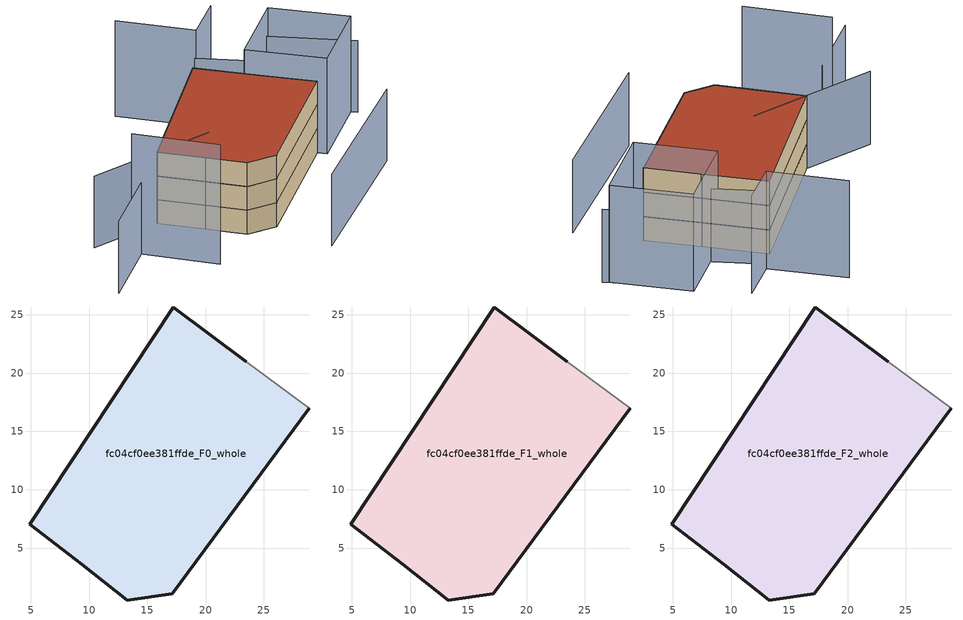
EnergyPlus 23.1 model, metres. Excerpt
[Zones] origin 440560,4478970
fc04cf0ee381ffde_F0_whole
 floor ground (EU_floor_Construction): 17.14,1.06 28.88,17.01 23.48,21 17.24,25.68 4.93,7.06 9.4,3.61 13.27,0.54 z0
 wall outside (EU_wall_Construction): 28.88,17.01 17.14,1.06 13.27,0.54 9.4,3.61 4.93,7.06 17.24,25.68 23.48,21 z0:3
 wall adiabatic (EU_wall_Construction): 23.48,21 28.88,17.01 z0:3
fc04cf0ee381ffde_F1_whole
 floor to fc04cf0ee381ffde_F0_whole (EU_floor_Construction): 17.13,1.06 28.88,17.01 23.48,21 17.24,25.68 4.93,7.06 9.4,3.61 13.27,0.54 z3
 wall outside (EU_wall_Construction): 28.88,17.01 17.14,1.06 13.27,0.54 9.4,3.61 4.93,7.06 17.24,25.68 23.48,21 z3:6
 wall adiabatic (EU_wall_Construction): 23.48,21 28.88,17.01 z3:6
fc04cf0ee381ffde_F2_whole
 floor to fc04cf0ee381ffde_F1_whole (EU_floor_Construction): 17.13,1.06 28.88,17.01 23.48,21 17.24,25.68 4.93,7.06 9.4,3.61 13.27,0.54 z6
 wall outside (EU_wall_Construction): 28.88,17.01 17.14,1.06 13.27,0.54 9.4,3.61 4.93,7.06 17.24,25.68 23.48,21 z6:9
 wall adiabatic (EU_wall_Construction): 23.48,21 28.88,17.01 z6:9
 roof outside (EU_roof_Construction): 23.48,21 28.88,17.01 17.14,1.06 13.27,0.54 9.4,3.61 4.93,7.06 17.24,25.68 z9
shading: 20.89,-5.99 35.27,12.01 / 37.18,24.96 28.14,30.02 / 24.99,24.28 18.44,27.93 / 0.24,0.46 -6.08,-7.85 / 12.34,9.54 -4.02,4.07 z0:9; 22.97,34 19.03,28.87 / 19.03,28.87 11.5,34.66 / 28.75,31.11 36.52,25.33 / 36.52,25.33 29.8,16.3 / 29.8,16.3 22.02,22.08 / 22.02,22.08 28.75,31.11 z0:12; -0.63,1.18 7.44,-5.38 z0:15
[Building]
EU S2 Campaign: North Axis=0; Terrain=City; Solar Distribution=FullExterior
[Site:Location]
Madrid: Latitude=40.5; Longitude=-3.5; Time Zone=1; Elevation=609
[SizingPeriod:WeatherFileDays]
AnnualSizingPeriod: Begin Month=1; Begin Day of Month=1; End Month=12; End Day of Month=31; Day of Week for Start Day=Monday; Use Weather File Daylight Saving Period=No; Use Weather File Rain and Snow Indicators=No
[MATERIAL]
EU_InternalMass_Material: Roughness=MediumRough; Thickness=0.1; Conductivity=1; Density=1800; Specific Heat=900; Thermal Absorptance=0.9; Solar Absorptance=0.7; Visible Absorptance=0.7
[MATERIAL:NOMASS] Roughness=MediumRough; Thermal Absorptance=0.9; Solar Absorptance=0.7; Visible Absorptance=0.7
Name | Thermal Resistance
EU_wall_NoMass; EU_roof_NoMass | 2.16768
EU_floor_NoMass | 1.14339
[CONSTRUCTION]
EU_wall_Construction: EU_wall_NoMass
EU_roof_Construction: EU_roof_NoMass
EU_floor_Construction: EU_floor_NoMass
EU_InternalMass_Construction: EU_InternalMass_Material
[ZONE] Type=1; Multiplier=1; Ceiling Height=autocalculate; Volume=925.845; Floor Area=autocalculate; Part of Total Floor Area=Yes
fc04cf0ee381ffde_F0_whole; fc04cf0ee381ffde_F1_whole; fc04cf0ee381ffde_F2_whole
[INTERNALMASS] Construction=EU_InternalMass_Construction; Surface Area=308.615
Name | Zone or ZoneList
fc04cf0ee381ffde_F0_whole_EU_InternalMass | fc04cf0ee381ffde_F0_whole
fc04cf0ee381ffde_F1_whole_EU_InternalMass | fc04cf0ee381ffde_F1_whole
fc04cf0ee381ffde_F2_whole_EU_InternalMass | fc04cf0ee381ffde_F2_whole
[OTHEREQUIPMENT] Fuel Type=Electricity; Design Level Calculation Method=Watts/Area; Power per Zone Floor Area=1; Fraction Latent=0; Fraction Radiant=0; Fraction Lost=0; Carbon Dioxide Generation Rate=0; EndUse Subcategory=EU_Step8_InternalGains
Name | Zone or ZoneList or Space or SpaceList | Schedule
EU_Step8_InternalGain_fc04cf0ee381ffde_F0_whole_f000 | fc04cf0ee381ffde_F0_whole | EU_Step8_GainSchedule_fc04cf0ee381ffde_F0_whole_f000
EU_Step8_InternalGain_fc04cf0ee381ffde_F1_whole_f000 | fc04cf0ee381ffde_F1_whole | EU_Step8_GainSchedule_fc04cf0ee381ffde_F1_whole_f000
EU_Step8_InternalGain_fc04cf0ee381ffde_F2_whole_f000 | fc04cf0ee381ffde_F2_whole | EU_Step8_GainSchedule_fc04cf0ee381ffde_F2_whole_f000
[ZONEVENTILATION:DESIGNFLOWRATE] Schedule=EU_AlwaysOn; Design Flow Rate Calculation Method=AirChanges/Hour; Air Changes per Hour=0.480546; Ventilation Type=Natural; Fan Pressure Rise=0; Fan Total Efficiency=1; Constant Term Coefficient=1; Temperature Term Coefficient=0; Velocity Term Coefficient=0; Velocity Squared Term Coefficient=0; Minimum Indoor Temperature=-100; Maximum Indoor Temperature=100; Delta Temperature=-100; Minimum Outdoor Temperature=-100; Maximum Outdoor Temperature=100; Maximum Wind Speed=40
Name | Zone or ZoneList or Space or SpaceList
EU_ConstantAir_fc04cf0ee381ffde_F0_whole | fc04cf0ee381ffde_F0_whole
EU_ConstantAir_fc04cf0ee381ffde_F1_whole | fc04cf0ee381ffde_F1_whole
EU_ConstantAir_fc04cf0ee381ffde_F2_whole | fc04cf0ee381ffde_F2_whole
[HVACTEMPLATE:THERMOSTAT] Constant Heating Setpoint=20; Constant Cooling Setpoint=50
EU_HeatOnly_fc04cf0ee381ffde_F0_whole; EU_HeatOnly_fc04cf0ee381ffde_F1_whole; EU_HeatOnly_fc04cf0ee381ffde_F2_whole
[HVACTEMPLATE:ZONE:IDEALLOADSAIRSYSTEM] System Availability Schedule=EU_AlwaysOn; Maximum Heating Supply Air Temperature=50; Minimum Cooling Supply Air Temperature=13; Maximum Heating Supply Air Humidity Ratio=0.0156; Minimum Cooling Supply Air Humidity Ratio=0.0077; Heating Limit=NoLimit; Cooling Limit=NoLimit; Heating Availability Schedule=EU_AlwaysOn; Cooling Availability Schedule=EU_CoolingOff; Dehumidification Control Type=ConstantSensibleHeatRatio; Cooling Sensible Heat Ratio=0.7; Dehumidification Setpoint=60; Humidification Control Type=None; Humidification Setpoint=30; Outdoor Air Method=None; Outdoor Air Flow Rate per Person=0.00944; Outdoor Air Flow Rate per Zone Floor Area=0; Outdoor Air Flow Rate per Zone=0; Demand Controlled Ventilation Type=None; Outdoor Air Economizer Type=NoEconomizer; Heat Recovery Type=None; Sensible Heat Recovery Effectiveness=0.7; Latent Heat Recovery Effectiveness=0.65
Name | Template Thermostat
fc04cf0ee381ffde_F0_whole | EU_HeatOnly_fc04cf0ee381ffde_F0_whole
fc04cf0ee381ffde_F1_whole | EU_HeatOnly_fc04cf0ee381ffde_F1_whole
fc04cf0ee381ffde_F2_whole | EU_HeatOnly_fc04cf0ee381ffde_F2_whole
[SIZING:ZONE] Zone Cooling Design Supply Air Temperature Input Method=SupplyAirTemperature; Zone Cooling Design Supply Air Temperature=13; Zone Heating Design Supply Air Temperature Input Method=SupplyAirTemperature; Zone Heating Design Supply Air Temperature=50; Zone Cooling Design Supply Air Humidity Ratio=0.008; Zone Heating Design Supply Air Humidity Ratio=0.008; Cooling Design Air Flow Method=DesignDay; Cooling Design Air Flow Rate=0; Cooling Minimum Air Flow per Zone Floor Area=0.000762; Cooling Minimum Air Flow=0; Cooling Minimum Air Flow Fraction=0.2; Heating Design Air Flow Method=DesignDay; Heating Design Air Flow Rate=0; Heating Maximum Air Flow per Zone Floor Area=0.002032; Heating Maximum Air Flow=0.141576; Heating Maximum Air Flow Fraction=0.3; Account for Dedicated Outdoor Air System=No; Dedicated Outdoor Air System Control Strategy=NeutralSupplyAir; Dedicated Outdoor Air Low Setpoint Temperature for Design=autosize; Dedicated Outdoor Air High Setpoint Temperature for Design=autosize; Zone Load Sizing Method=Sensible Load Only No Latent Load; Zone Latent Cooling Design Supply Air Humidity Ratio Input Method=HumidityRatioDifference; Zone Cooling Design Supply Air Humidity Ratio Difference=0.005; Zone Latent Heating Design Supply Air Humidity Ratio Input Method=HumidityRatioDifference; Zone Humidification Design Supply Air Humidity Ratio Difference=0.005
fc04cf0ee381ffde_F0_whole; fc04cf0ee381ffde_F1_whole; fc04cf0ee381ffde_F2_whole
[SCHEDULE:CONSTANT]
Name | Hourly Value
EU_AlwaysOn | 1
EU_CoolingOff | 0
[SCHEDULE:FILE] Column Number=1; Rows to Skip at Top=0; Number of Hours of Data=8760; Column Separator=Comma; Interpolate to Timestep=No; Minutes per Item=60; Adjust Schedule for Daylight Savings=Yes
Name | File
EU_Step8_GainSchedule_fc04cf0ee381ffde_F0_whole_f000 | ../../schedules/fc04cf0ee381ffde/fc04cf0ee381ffde_F0_whole_f000_gain.csv
EU_Step8_GainSchedule_fc04cf0ee381ffde_F1_whole_f000 | ../../schedules/fc04cf0ee381ffde/fc04cf0ee381ffde_F1_whole_f000_gain.csv
EU_Step8_GainSchedule_fc04cf0ee381ffde_F2_whole_f000 | ../../schedules/fc04cf0ee381ffde/fc04cf0ee381ffde_F2_whole_f000_gain.csv
